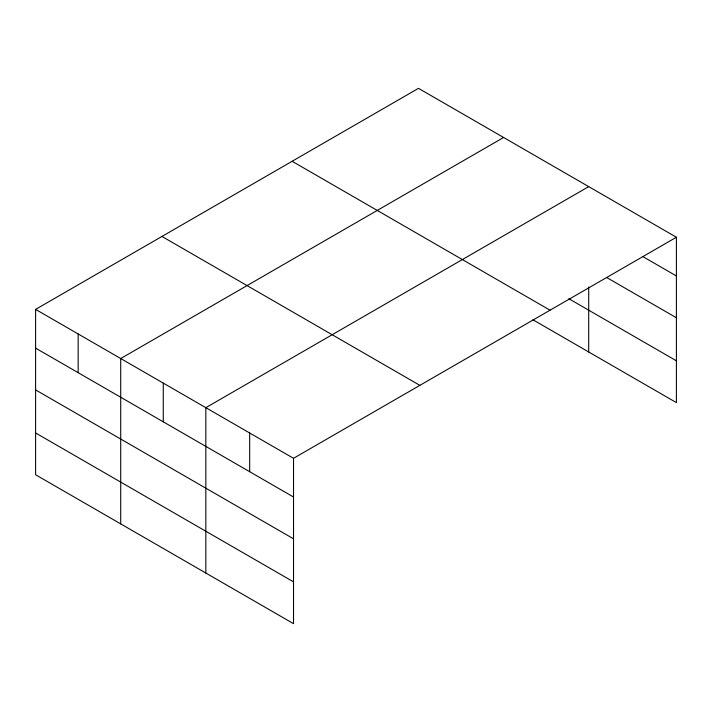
<?xml version="1.0" encoding="UTF-8"?>
<svg xmlns="http://www.w3.org/2000/svg" width="712" height="712" viewBox="0 0 712 712"><rect width="100%" height="100%" fill="white"/><g stroke="black" fill="none" stroke-linecap="round" stroke-linejoin="round"><path stroke-width="1.07" d="M35.6 309.391L293.522 458.306L293.522 623.659L35.6 474.753L35.6 309.391L418.478 88.341L676.4 237.247L676.4 402.609L532.914 319.759M503.598 137.478L120.711 358.537L120.711 523.89M588.708 186.624L205.83 407.673L205.83 573.027M293.522 458.306L676.4 237.247M643.043 256.703L676.4 275.971M606.82 277.582L676.4 317.757M568.843 298.72L676.4 360.815M292.134 161.286L550.047 310.201M161.953 236.446L419.866 385.352M35.6 348.115L293.522 497.021M35.6 389.9L293.522 538.815M35.6 432.958L293.522 581.864M588.708 286.998L588.708 351.977M249.672 432.985L249.672 471.709M163.27 383.101L163.27 421.824M78.16 333.964L78.16 372.679"/></g></svg>
